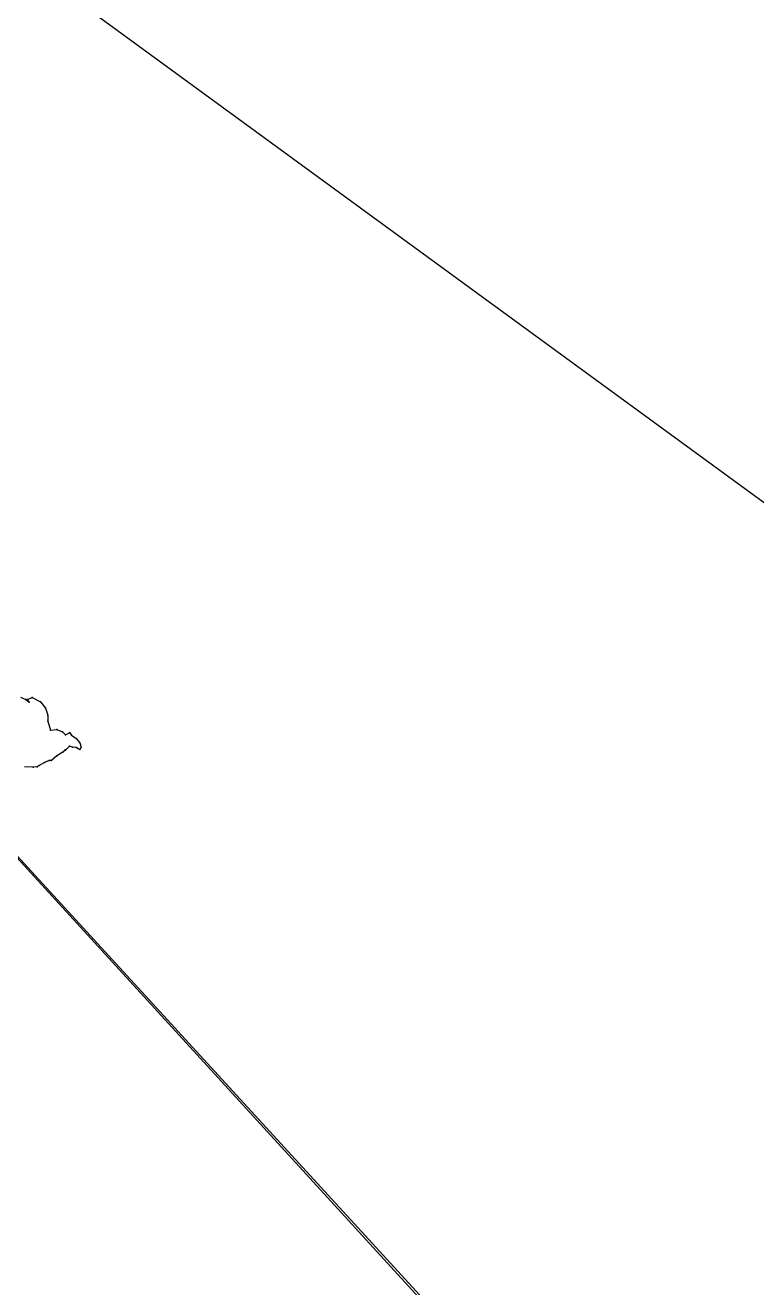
# Model space of a CAD drawing. Header units: metres. Extents: x 533996 to 558759, y 1823984 to 1869097.
# Drawn here: x 539701 to 540857, y 1851232 to 1853228 of the extents above; entities that cross this region are included whole.
import ezdxf

# ---------------------------------------------------------------- set-up
doc = ezdxf.new("R2010")
doc.units = ezdxf.units.M
doc.header["$MEASUREMENT"] = 0
doc.layers.add('Unknown Line Type', color=7, linetype='Continuous')
doc.layers.add('Unknown Point Feature', color=7, linetype='Continuous')

msp = doc.modelspace()

# ---------------------------------------------------------------- linework, layer by layer
at = {"layer": 'Unknown Line Type', "color": 4, "true_color": 0x00ffff}
for points in [[(536144.3, 1855925, 772.6), (550089.9, 1845735.2, 750.5)], [(539005.1, 1852659.7, 613), (551571.7, 1838939.3, 400.5)], [(551357.7, 1839129.4, 400), (539007.3, 1852656.4, 604.8)], [(539693.4, 1852165.3, 514.4), (539702.1, 1852161.7, 514), (539707.4, 1852157.8, 515.9), (539704.6, 1852161.7, 517.8), (539712.2, 1852164.9, 517.8), (539725.2, 1852158.3, 516.8), (539733.2, 1852148.3, 514.9), (539736.7, 1852137.3, 514.4), (539736.9, 1852127.7, 514.9), (539740.8, 1852113.5, 516.4), (539751.1, 1852114.5, 515.4), (539759.6, 1852110.9, 512.5), (539764.4, 1852105.9, 512), (539770.8, 1852109, 512.5), (539771.3, 1852109.3, 512.5), (539774.3, 1852105.4, 514.9), (539781.7, 1852100, 514.9), (539787, 1852093.1, 515.4), (539789.6, 1852086.6, 516.4), (539787.1, 1852082.9, 517.8), (539783.9, 1852084.1, 517.3), (539781.5, 1852085.8, 516.8), (539775.5, 1852086.3, 519.7), (539770.7, 1852087.8, 518.3), (539765.9, 1852083, 521.7), (539763.9, 1852082.4, 525.5), (539763.4, 1852081.4, 527.9), (539760.6, 1852078.5, 529.3), (539750.9, 1852072.8, 530.8), (539742.5, 1852065.3, 532.2), (539738.8, 1852065.5, 530.3), (539731.5, 1852062.3, 531.3), (539723, 1852057.6, 534.6), (539719.6, 1852055.4, 535.1), (539713.7, 1852055, 538), (539699.9, 1852055.6, 541.8)]]:
    msp.add_polyline3d(points, dxfattribs=at)
at = {"layer": 'Unknown Point Feature'}
for p in [(539712.2, 1852164.9, 517.8), (539702.1, 1852161.7, 514), (539704.6, 1852161.7, 517.8), (539707.4, 1852157.8, 515.9), (539725.2, 1852158.3, 516.8), (539733.2, 1852148.3, 514.9), (539736.7, 1852137.3, 514.4), (539736.9, 1852127.7, 514.9), (539740.8, 1852113.5, 516.4), (539751.1, 1852114.5, 515.4), (539759.6, 1852110.9, 512.5), (539764.4, 1852105.9, 512), (539770.8, 1852109, 512.5), (539771.3, 1852109.3, 512.5), (539774.3, 1852105.4, 514.9), (539770.7, 1852087.8, 518.3), (539775.5, 1852086.3, 519.7), (539781.5, 1852085.8, 516.8), (539781.7, 1852100, 514.9), (539787, 1852093.1, 515.4), (539789.6, 1852086.6, 516.4), (539738.8, 1852065.5, 530.3), (539742.5, 1852065.3, 532.2), (539750.9, 1852072.8, 530.8), (539760.6, 1852078.5, 529.3), (539763.4, 1852081.4, 527.9), (539763.9, 1852082.4, 525.5), (539765.9, 1852083, 521.7), (539783.9, 1852084.1, 517.3), (539787.1, 1852082.9, 517.8), (539713.7, 1852055, 538), (539719.6, 1852055.4, 535.1), (539723, 1852057.6, 534.6), (539731.5, 1852062.3, 531.3)]:
    msp.add_point(p, dxfattribs=at)

doc.saveas('drawing.dxf')
